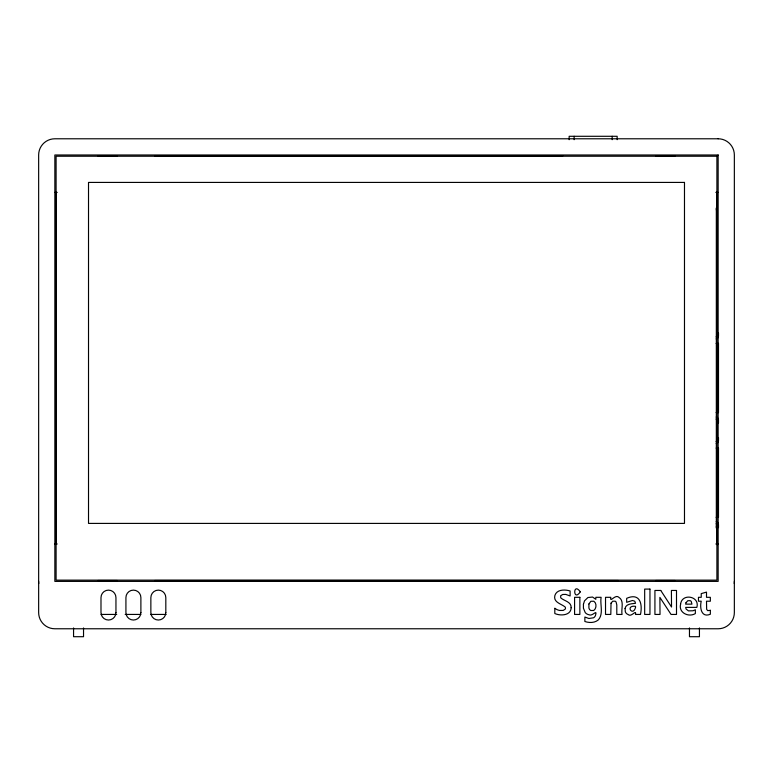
<?xml version="1.0" encoding="UTF-8"?>
<svg xmlns="http://www.w3.org/2000/svg" width="773" height="773" viewBox="0 0 773 773"><rect width="100%" height="100%" fill="white"/><g stroke="black" fill="none" stroke-linecap="round" stroke-linejoin="round"><path stroke-width="1.16" d="M716.619 517.282L716.619 448.089M716.619 412.589L716.619 343.386M716.329 209.048L716.329 526.973M97.978 155.866L117.293 155.866M154.716 155.866L562.754 155.866M655.707 155.866L675.022 155.866M54.854 192.39L57.231 192.39M715.846 192.39L718.146 192.39M716.619 214.71L716.619 239.901M716.619 284.155L716.619 309.345M716.619 333.105L718.494 333.105L718.494 335.907A3.121 3.121 0 0 1 716.185 338.922M716.136 343.386L718.494 343.386L718.494 412.589L716.136 412.589M716.619 422.87L718.494 422.87L718.494 420.068A3.121 3.121 0 0 0 716.185 417.053M716.619 437.798L718.494 437.798L718.494 440.6A3.121 3.121 0 0 1 716.185 443.615M716.136 448.089L718.494 448.089L718.494 517.282L716.136 517.282M54.854 543.979L57.231 543.979M715.846 543.979L718.146 543.979M97.978 580.513L117.293 580.513M154.716 580.513L618.284 580.513M655.707 580.513L675.022 580.513M101.07 614.429L116.733 614.429M125.178 614.429L140.841 614.429M150.484 614.429L166.147 614.429M717.267 191.878L717.267 332.342M717.267 423.865L717.267 437.421M717.267 528.152L717.267 544.81M699.439 627.947L699.439 636.71L689.468 636.71L689.468 627.947M617.154 139.691L617.154 136.29L569.15 136.29L569.15 139.691M612.168 136.29L612.168 139.691M574.136 136.29L574.136 139.691M83.532 627.947L83.532 636.71L73.561 636.71L73.561 627.947M55.733 192.052L55.733 544.318M38.785 583.499A16.204 16.204 0 0 1 38.65 581.383M734.35 581.383A16.204 16.204 0 0 1 734.215 583.499M716.619 335.907A1.246 1.246 0 0 1 716.136 336.893M716.136 419.072A1.246 1.246 0 0 1 716.619 420.068M716.185 521.746A3.121 3.121 0 0 1 718.494 524.761L718.494 527.563L716.619 527.563L716.619 524.761A1.246 1.246 0 0 0 716.136 523.775M716.619 440.6A1.246 1.246 0 0 1 716.136 441.596M716.175 208.121A18.697 18.697 0 0 1 716.619 212.169M716.619 523.862A18.697 18.697 0 0 1 716.175 527.911M583.431 604.302L583.422 608.206L585.219 612.545A6.184 6.184 0 0 0 588.871 614.709C592.572 616.883 597.626 608.351 595.461 615.511A4.541 4.541 0 0 1 593.538 617.791L588.862 618.487L584.871 617.047L584.871 621.492C589.219 623.028 594.698 622.999 598.35 619.869C603.781 613.762 599.877 604.534 601.114 597.316L595.828 597.316L595.828 599.307L592.543 597.046L587.915 597.539L584.504 600.843L583.431 604.302M680.607 604.119C678.269 612.699 688.588 617.675 695.352 613.588L695.352 609.771L693.033 610.776L688.424 610.873L686.076 609.008L685.68 607.385L696.85 607.385C700.135 596.08 681.883 592.852 680.607 604.119M625.067 608.496L625.328 611.791A4.59 4.59 0 0 0 628.101 614.506C631.328 617.762 636.623 608.747 635.493 614.438L640.498 614.438C642.827 603.046 639.445 592.669 626.661 598.331L626.661 602.312L632.488 600.495L634.768 601.191L635.532 603.298C631.87 603.819 625.84 603.703 625.067 608.496M571.16 607.704C571.025 615.714 560.27 616.042 554.801 613.52L554.801 608.167A10.31 10.31 0 0 0 559.671 610.457L563.188 610.428L565.218 609.143A2.077 2.077 0 0 0 565.073 606.931C561.111 603.732 553.062 602.331 554.888 595.442C556.821 589.258 565.063 589.374 570.107 590.978L570.107 595.973L565.826 594.408L562.744 594.476L560.667 595.732L560.705 597.809C564.135 601.056 571.431 601.655 571.16 607.704M588.92 603.964L588.9 608.09L589.615 609.559L590.746 610.496L593.712 610.496C596.611 608.583 596.853 603.143 593.828 601.23L590.862 601.288L588.92 603.964M611.028 603.191L610.805 614.438L605.52 614.438L605.52 597.316L610.805 597.316C609.549 603.607 615.356 593.645 618.864 597.336C624.623 600.747 620.922 609.308 622.062 614.438L616.796 614.438L616.796 604.921L616.081 601.935L615.202 601.191L612.699 601.21L611.028 603.191M635.532 607.481C632.739 617.086 624.826 604.921 635.532 606.332L635.532 607.481M580.301 591.857C572.957 602.525 572.812 581.286 580.301 591.857M686.028 602.698L685.651 604.138L691.951 604.138L691.207 601.375L690.279 600.689L687.796 600.718L686.028 602.698M710.348 610.322L707.701 610.641L706.638 609.308L706.503 601.21L710.348 601.21L710.348 597.316L706.503 597.316L706.503 592.108L701.237 593.616L701.237 597.316L698.463 597.316L698.463 601.21L701.237 601.21C699.594 607.733 701.362 618.091 710.348 614.235L710.348 610.322M718.146 138.782L54.854 138.782A16.204 16.204 0 0 0 38.65 154.987L38.65 612.554A16.204 16.204 0 0 0 54.854 628.768L718.146 628.768A16.204 16.204 0 0 0 734.35 612.554L734.35 154.987A16.204 16.204 0 0 0 718.146 138.782M718.146 154.987L54.854 154.987L54.854 581.383L718.146 581.383L718.146 154.987M716.9 156.233L56.1 156.233L56.1 580.136L716.9 580.136L716.9 156.233M684.482 182.418L88.518 182.418L88.518 523.408L684.482 523.408L684.482 182.418M649.958 589.084L644.672 589.084L644.672 614.438L649.958 614.438L649.958 589.084M660.751 590.456L654.924 590.456L654.924 614.438L660.026 614.438L659.891 597.384L671.051 614.438L676.501 614.438L676.501 590.456L671.399 590.456L671.534 607.018L660.751 590.456M579.866 597.316L574.581 597.316L574.581 614.438L579.866 614.438L579.866 597.316M165.818 612.554L165.818 597.597A7.479 7.479 0 0 0 158.339 590.118A7.479 7.479 0 0 0 150.861 597.597L150.861 612.554A7.479 7.479 0 0 0 158.339 620.033A7.479 7.479 0 0 0 165.818 612.554M140.889 612.554L140.889 597.597A7.479 7.479 0 0 0 133.4 590.118A7.479 7.479 0 0 0 125.922 597.597L125.922 612.554A7.479 7.479 0 0 0 133.4 620.033A7.479 7.479 0 0 0 140.889 612.554M115.95 612.554L115.95 597.597A7.479 7.479 0 0 0 108.471 590.118A7.479 7.479 0 0 0 100.992 597.597L100.992 612.554A7.479 7.479 0 0 0 108.471 620.033A7.479 7.479 0 0 0 115.95 612.554"/></g></svg>
